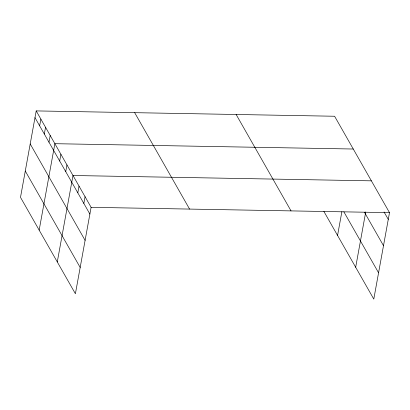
<?xml version="1.0" encoding="UTF-8"?>
<svg xmlns="http://www.w3.org/2000/svg" width="410" height="410" viewBox="0 0 410 410"><rect width="100%" height="100%" fill="white"/><g stroke="black" fill="none" stroke-linecap="round" stroke-linejoin="round"><path stroke-width="0.61" d="M36.208 110.91L20.5 197.343L75.399 293.755L91.107 207.322L36.208 110.91L334.601 116.245L389.5 212.657L373.792 299.09L323.874 211.422M39.652 125.839L40.872 119.105M44.316 134.034L45.541 127.3M48.985 142.229L50.204 135.495M39.165 230.123L54.873 143.69L353.266 149.025M59.686 161.033L60.911 154.293M65.728 171.636L66.948 164.902M57.282 261.939L72.99 175.506L371.383 180.841M77.803 192.843L79.027 186.109M83.84 203.452L85.065 196.713M337.558 235.458L341.884 211.662M355.675 267.274L365.72 212.001M91.107 207.322L389.5 212.657M384.047 211.97L388.275 219.391M364.475 212.288L383.499 245.692M343.852 211.811L378.573 272.788M236.134 114.482L291.028 210.894M134.68 112.673L189.574 209.079M34.983 117.644L89.882 214.056M30.202 143.946L85.101 240.357M25.282 171.042L80.175 267.453"/></g></svg>
